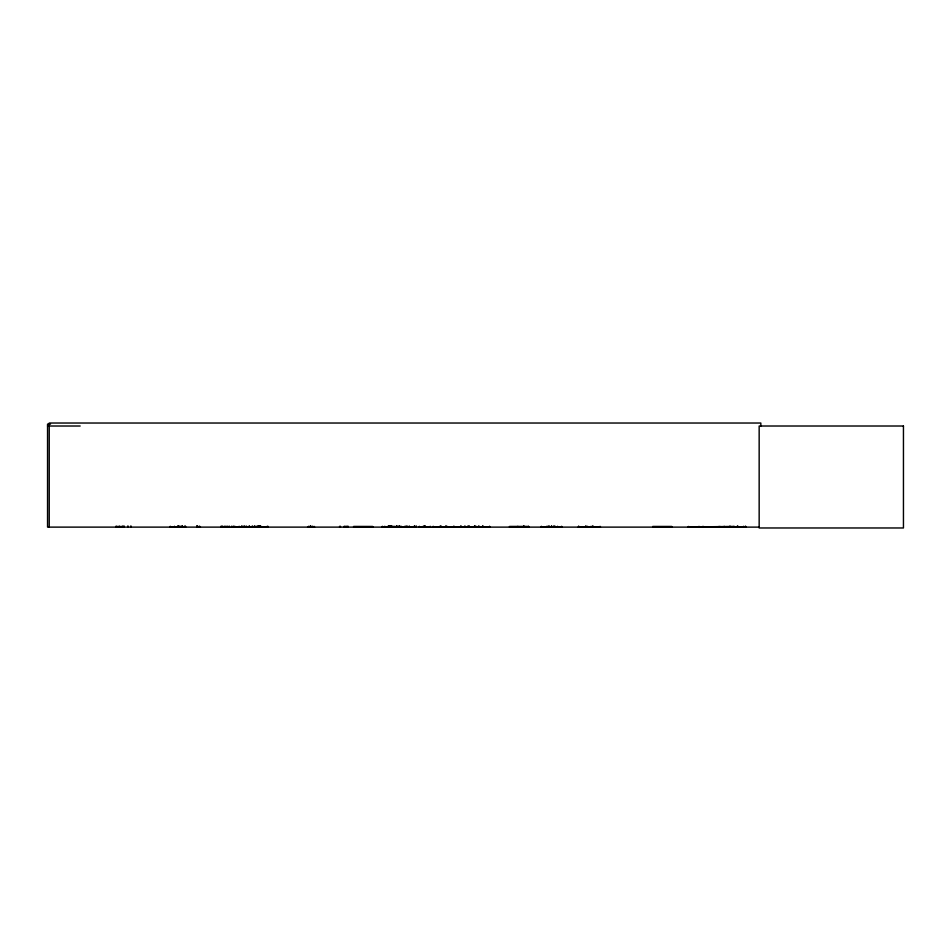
<?xml version="1.0" encoding="UTF-8"?>
<svg xmlns="http://www.w3.org/2000/svg" width="951" height="951" viewBox="0 0 951 951"><rect width="100%" height="100%" fill="white"/><g stroke="black" fill="none" stroke-linecap="round" stroke-linejoin="round"><path stroke-width="1.43" d="M251.932 527.08L251.944 526.272L251.944 527.009M252.633 527.08L252.633 526.272M267.231 527.08L267.243 526.272M390.124 527.009L390.005 525.844M401.191 526.985L401.239 526.272M517.546 527.116L517.808 526.343L517.855 527.116M528.578 526.985L509.522 527.056M541.285 526.985L562.005 527.032M555.158 526.985L555.218 526.272M432.848 527.116L490.122 526.973M433.157 526.985L433.216 526.272M446.982 526.985L447.041 526.272M578.184 527.116L600.509 527.032M396.508 527.116L396.603 526.058M234.315 527.116L267.932 527.08L267.932 526.272M234.754 526.985L234.838 526.272M467.833 526.913L467.856 526.283M408.787 527.116L416.372 526.343M688.595 526.747L745.798 527.068L718.219 527.092M718.374 526.842L718.956 527.068M719.943 527.092L720.002 526.438L719.717 527.08M743.492 526.307L743.516 526.866M745.239 526.866L688.488 526.747M177.611 527.032L177.659 526.058M231.188 527.116L231.83 526.343M307.577 527.116L308.207 527.009M688.132 527.032L734.124 526.438L734.529 527.056L733.792 527.104M693.065 527.092L692.304 527.08L693.695 526.711M698.902 527.092L698.521 526.438L698.236 527.08M699.912 527.092L699.532 526.438L699.247 527.08M703.336 527.104L703.669 526.438L704.049 527.092L702.67 526.438L702.385 527.08M718.706 527.08L718.992 526.438L719.325 527.116M729.346 527.092L729.025 526.747M733.387 527.08L732.71 527.032L734.124 526.438M745.477 527.092L745.62 526.307M396.888 527.009L396.947 526.343M246.689 527.009L246.761 526.343L246.82 527.116M723.081 526.747L722.855 527.08M245.893 527.009L245.988 526.343M409.346 527.009L409.441 526.343M182.057 527.009L182.164 526.343M184.268 527.009L184.375 526.343L184.482 527.116M178.122 527.009L178.182 526.058M50.522 424.098L47.55 424.098L47.55 527.116L759.35 527.116M47.55 426.012L80.169 426.012M353.594 526.45L372.637 526.45M509.534 526.45L528.578 526.45M652.719 526.45L671.763 526.45M353.558 526.699L372.673 526.723M467.856 526.842L489.694 526.949M509.498 526.699L528.613 526.699M652.683 526.723L671.798 526.723M197.511 526.343L200.447 527.08M353.582 527.056L372.661 527.056M382.373 526.902L406.719 527.08M419.343 527.116L419.343 526.272L419.379 526.902L430.839 527.032M652.707 527.056L671.786 527.056M391.241 527.032L391.277 525.844M390.29 526.058L390.623 527.009M314.603 527.009L314.032 526.343L313.83 527.116M260.538 527.009L260.657 525.844M199.817 527.009L199.722 526.343M423.873 527.009L423.991 526.058M478.567 526.949L478.424 526.212M475.952 527.009L475.88 526.343M465.205 527.009L465.312 526.272M464.766 526.985L464.742 526.343M689.832 527.08L688.548 526.438M394.106 527.009L394.047 526.343M600.152 527.009L600.093 526.343L600.022 527.116M453.651 526.985L453.591 526.272M439.826 526.985L439.766 526.272M561.708 526.985L561.649 526.272M546.849 526.985L546.801 526.272M760.836 426.012L760.836 423.029L49.226 423.029L49.226 527.116M745.263 526.272L745.263 527.116M737.881 526.058L737.881 527.116M737.346 526.058L737.346 527.116M729.964 526.272L729.964 527.116M593.044 526.058L593.044 527.116M592.604 526.058L592.604 527.116M591.106 526.272L591.106 527.116M587.611 526.272L587.611 527.116M586.101 526.058L586.101 527.116M585.673 526.058L585.673 527.116M557.583 526.272L557.583 527.116M554.243 526.058L554.243 527.116M553.767 526.058L553.767 527.116M551.77 526.058L551.77 527.116M551.402 526.058L551.402 527.116M549.238 526.058L549.238 527.116M548.751 526.058L548.751 527.116M547.776 526.272L547.776 527.116M541.345 526.272L541.345 527.116M528.625 526.272L528.625 527.116M524.037 526.058L524.037 527.116M523.656 526.058L523.656 527.116M489.551 526.212L489.551 527.056M483.013 525.998L483.013 527.056M482.621 525.998L482.621 527.056M479.066 526.212L479.007 527.056L478.983 526.283M475.797 526.272L475.797 527.116M474.858 525.998L474.858 527.056M474.466 525.998L474.466 527.056M469.271 526.058L469.271 527.116M468.879 526.058L468.879 527.116M467.928 526.212L467.928 527.056M464.67 526.272L464.67 527.116M461.104 526.058L461.104 527.116M460.724 526.058L460.724 527.116M454.186 526.272L454.186 527.116M446.185 526.058L446.185 527.116M445.71 526.058L445.71 527.116M441.098 526.058L441.098 527.116M440.61 526.058L440.61 527.116M430.197 526.272L430.102 527.116M425.24 526.058L425.24 527.116M425.002 526.058L425.002 527.116M424.36 526.058L424.36 527.116M423.183 526.272L423.183 527.116M416.455 526.272L416.455 527.116M414.636 526.058L414.636 527.116M414.398 526.058L414.398 527.116M409.536 526.272L409.536 527.116M407.979 526.272L407.979 527.116M407.634 526.272L407.634 527.116M406.505 526.272L406.505 527.116M406.208 526.272L406.208 527.116M405.768 526.272L405.768 527.116M404.829 526.272L404.829 527.116M400.359 526.272L400.359 527.116M399.527 526.272L399.527 527.116M399.277 526.058L399.277 527.116M398.861 526.058L398.861 527.116M397.673 526.272L397.673 527.116M397.007 526.272L397.007 527.116M396.222 526.058L396.222 527.116M393.976 526.272L393.976 527.116M392.133 526.058L392.133 527.116M391.705 526.058L391.705 527.116M389.755 526.058L389.755 527.116M388.662 526.058L388.662 527.116M388.293 525.844L388.293 527.116M384.786 526.272L384.786 527.116M382.373 526.272L382.373 527.116M348.066 526.272L348.066 527.116M347.733 526.272L347.721 527.116M345.855 526.272L345.855 527.116M344.916 526.272L344.916 527.116M344.214 526.272L344.214 527.116M340.446 526.272L340.446 527.116M339.614 526.272L339.614 527.116M312.178 526.058L312.178 527.116M310.537 525.844L310.537 527.116M310.169 526.058L310.169 527.116M308.528 526.272L308.421 527.116M260.312 526.272L260.324 527.116M260.217 526.272L260.229 527.116M260.003 526.058L260.027 527.116M259.849 526.058L259.718 527.116M259.552 525.844L259.552 527.116M259.314 526.058L259.338 527.116L259.231 525.844M258.565 526.058L258.577 527.116M257.531 525.844L257.673 527.116M256.33 526.272L256.33 527.116M254.868 526.058L254.868 527.116M254.63 526.058L254.63 527.116M252.8 526.272L252.8 527.116M249.483 526.058L249.483 527.116M249.067 526.058L249.067 527.116M246.083 526.272L246.083 527.116M244.264 526.058L244.336 527.116M244.015 526.058L244.015 527.116M242.101 526.058L242.101 527.116M241.685 526.058L241.685 527.116M239.165 526.272L239.165 527.116M233.684 526.058L233.684 527.116M231.937 526.272L232.032 527.116M229.346 526.272L229.346 527.116M228.977 526.272L228.977 527.116M227.61 526.272L227.61 527.116M226.825 526.272L226.825 527.116M225.791 526.272L225.791 527.116M224.888 526.272L224.888 527.116M224.079 526.272L224.079 527.116M222.391 526.272L222.261 527.116M222.201 526.272L222.201 527.116M221.547 526.272L221.547 527.116M220.905 526.272L220.905 527.116M199.615 526.272L199.615 527.116M197.404 526.272L197.404 527.116M196.869 526.058L196.869 527.116M196.786 526.058L196.786 527.116M185.576 526.272L185.576 527.116L170.277 527.08L170.288 526.272M185.017 526.058L185.088 527.116M182.58 526.272L182.58 527.116M182.271 526.272L182.271 527.116M181.879 525.844L181.879 527.116M180.096 526.058L180.084 527.116M179.406 526.272L179.406 527.116M178.55 526.272L178.55 527.116M178.336 526.272L178.431 527.116M174.508 526.272L174.508 527.116M130.893 525.844L130.893 527.116M127.921 525.844L127.921 527.116M124.296 526.272L124.296 527.116M123.939 526.272L123.939 527.116M123.618 526.272L123.618 527.116M122.655 526.272L122.655 527.116M122.465 526.272L122.465 527.116M121.157 526.272L121.157 527.116M119.778 526.272L119.778 527.116M119.505 526.272L119.505 527.116M118.637 526.272L118.637 527.116M116.985 526.272L116.985 527.116M116.783 526.272L116.783 527.116M115.856 526.272L115.856 527.116M578.624 526.902L578.683 526.272L578.624 526.902M724.151 526.438C722.831 527.211 725.458 527.258 724.151 526.438M729.976 526.438C728.668 527.211 731.295 527.258 729.976 526.438M903.45 426.012L759.16 426.012L759.16 527.971L903.45 527.971L903.45 426.012M346.699 527.116L346.699 526.272L346.592 527.116"/></g></svg>
